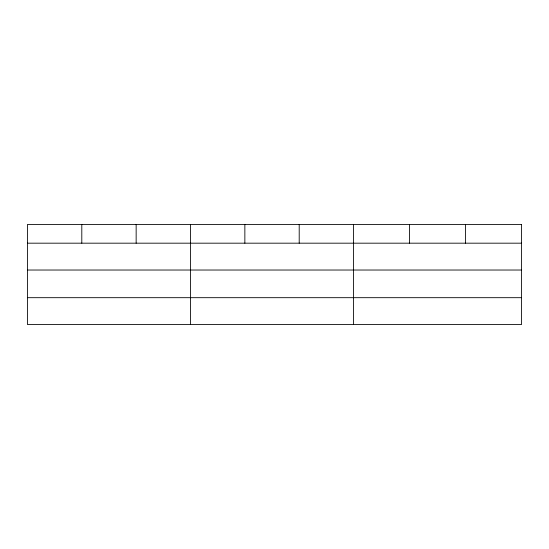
<?xml version="1.0" encoding="UTF-8"?>
<svg xmlns="http://www.w3.org/2000/svg" width="549" height="549" viewBox="0 0 549 549"><rect width="100%" height="100%" fill="white"/><g stroke="black" fill="none" stroke-linecap="round" stroke-linejoin="round"><path stroke-width="0.82" d="M27.45 243.18L521.55 243.18M27.45 270.026L521.55 270.026M27.45 297.682L521.55 297.682M465.552 224.472L465.552 243.18M409.554 224.472L409.554 243.18M353.556 224.472L353.556 324.528M299.205 224.472L299.205 243.18M244.854 224.472L244.854 243.18M190.503 224.472L190.503 324.528M136.152 224.472L136.152 243.18M81.801 224.472L81.801 243.18M521.55 224.472L27.45 224.472L27.45 324.528L521.55 324.528L521.55 224.472"/></g></svg>
